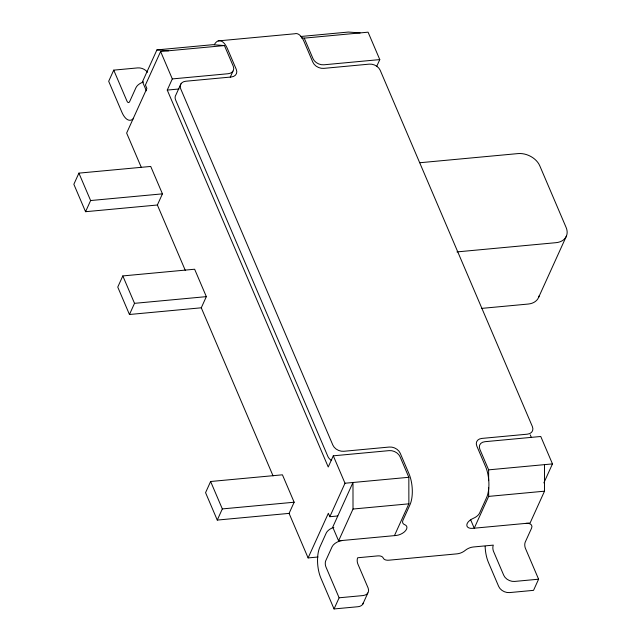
<?xml version="1.0" encoding="UTF-8"?>
<svg xmlns="http://www.w3.org/2000/svg" width="641" height="641" viewBox="0 0 641 641"><rect width="100%" height="100%" fill="white"/><g stroke="black" fill="none" stroke-linecap="round" stroke-linejoin="round"><path stroke-width="0.96" d="M147.558 72.257A8.87 6.41 24.4 0 0 137.679 67.898L113.737 70.133L108.682 81.287L121.846 112.127A22.171 9.495 84.7 0 0 133.608 118.337M78.907 173.134L73.851 184.296L85.557 211.706L157.374 205.008L162.437 193.854L150.723 166.444L78.907 173.134L90.621 200.545L85.557 211.706M394.447 535.628L408.87 503.826L408.838 477.289L400.064 456.729A8.87 6.41 24.4 0 0 389.151 450.623L333.296 455.823L328.232 466.985L167.253 90.085L172.317 78.923L228.172 73.723A8.87 6.41 24.4 0 0 233.228 66.127L224.446 45.567L212.772 44.694L156.917 49.902L142.486 81.703L146.388 90.838M224.446 45.567L160.611 51.512L145.427 84.997L146.885 88.418L126.638 133.056L141.397 167.597M180.962 83.771L175.906 94.932A8.87 6.41 24.4 0 0 175.634 99.996L327.831 456.336A8.87 6.41 24.4 0 0 331.581 460.567M122.816 275.926L117.752 287.088L129.458 314.499L201.274 307.8L206.338 296.639L194.632 269.228L122.816 275.926L134.522 303.337L129.458 314.499M230.231 77.192L232.963 71.191M376.668 66.456L379.784 59.589L368.078 32.178L304.243 38.131L301.326 37.907M210.617 481.503L205.561 492.665L217.267 520.075L289.083 513.385L294.147 502.224L282.433 474.813L210.617 481.503L222.331 508.914L217.267 520.075M318.032 557.005L308.105 557.926L328.352 513.289L329.819 516.718L337.799 515.973M329.819 516.718L345.002 483.234L333.296 455.823M338.592 540.836L353.015 509.034L352.983 482.497L332.735 527.134L338.592 540.836L396.042 535.483A8.87 4.808 -23.1 0 0 405.625 530.628A8.87 4.808 -23.1 0 0 404.751 524.699A8.87 4.808 -23.1 0 1 402.957 520.236L409.96 504.796A22.171 9.495 84.7 0 0 408.974 473.715L400.192 453.155A8.87 6.41 24.4 0 0 389.287 447.041L343.8 451.288A8.87 6.41 24.4 0 1 332.895 445.175L180.698 88.835A8.87 6.41 24.4 0 1 185.754 81.239L231.233 77A8.87 6.41 24.4 0 0 236.289 69.404L227.507 48.844A22.171 9.495 84.7 0 0 214.31 44.75M363.431 602.652A8.87 6.41 24.4 0 1 357.982 606.723L334.049 608.95L339.113 597.789L325.94 566.956A4.431 1.899 84.7 0 1 325.74 560.739L332.07 546.789A8.87 4.808 -23.1 0 1 342.582 540.467M362.774 604.183L367.83 593.029M538.552 297.512L566.396 236.136M488.658 487.545L488.666 496.39L474.244 528.192L470.726 519.971M543.856 482.897L552.47 463.9L540.764 436.489L484.908 441.697A8.87 6.41 24.4 0 0 479.853 449.293L488.634 469.853L488.65 480.662M544.489 464.645L544.521 491.182L530.099 522.984L472.649 528.344A8.87 4.808 -23.1 0 1 466.816 524.923A8.87 4.808 -23.1 0 1 473.378 518.305A8.87 4.808 -23.1 0 0 479.564 513.096L486.567 497.656A22.171 9.495 84.7 0 0 485.574 466.576L476.8 446.016A8.87 6.41 24.4 0 1 481.848 438.42L527.335 434.181A8.87 6.41 24.4 0 0 532.383 426.585L380.185 70.238A8.87 6.41 24.4 0 0 369.28 64.132L323.801 68.371A8.87 6.41 24.4 0 1 312.888 62.265L304.106 41.705A22.171 9.495 84.7 0 0 294.828 33.765L218.228 40.904M526.109 523.36A8.87 4.808 -23.1 0 1 531.557 528.192L525.227 542.142A4.431 1.899 84.7 0 0 525.428 548.359L538.6 579.2L533.536 590.353L509.595 592.588A8.87 6.41 24.4 0 1 498.69 586.475L488.45 562.494A22.171 9.495 84.7 0 1 485.125 546.292M300.405 36.529L348.424 32.05L360.098 32.923M379.784 59.589L323.929 64.797A8.87 6.41 24.4 0 1 313.024 58.684L304.243 38.131M167.253 90.085L179.015 88.987M419.887 162.734L517.968 153.592A17.74 12.82 24.4 0 1 539.786 165.811L566.123 227.483A17.74 12.82 24.4 0 1 556.019 242.675L456.945 251.913M90.621 200.545L162.437 193.854M134.522 303.337L206.338 296.639M481.848 308.369L528.176 304.05A17.74 12.82 24.4 0 0 539.073 295.91M345.002 483.234L408.838 477.289M488.634 469.853L552.47 463.9M222.331 508.914L294.147 502.224M353.015 509.034L408.87 503.826M488.666 496.39L544.521 491.182M339.113 597.789L363.046 595.561A8.87 6.41 24.4 0 0 368.102 587.965L357.854 563.976A4.431 1.899 84.7 0 1 357.662 557.766L377.597 555.907A8.87 4.808 -23.1 0 1 383.246 558.047A8.87 4.808 -23.1 0 0 388.887 560.194L457.017 553.848A8.87 4.808 -23.1 0 0 465.198 550.411A8.87 4.808 -23.1 0 1 473.37 546.981L493.314 545.122A4.431 1.899 84.7 0 0 493.506 551.332L503.754 575.322A8.87 6.41 24.4 0 0 514.659 581.427L538.6 579.2M156.917 49.902L168.591 50.775M530.227 434.822L531.397 437.571M160.611 51.512L172.317 78.923M113.737 70.133L126.91 100.966A4.431 1.899 84.7 0 0 129.642 101.607L135.964 87.657A8.87 4.808 -23.1 0 1 143.6 81.92M334.049 608.95L320.877 578.11A22.171 9.495 84.7 0 1 319.891 547.029L326.213 533.08A8.87 4.808 -23.1 0 1 333.849 527.351M157.374 205.008L185.249 270.278M201.274 307.8L273.058 475.87M289.083 513.385L308.105 557.926"/></g></svg>
